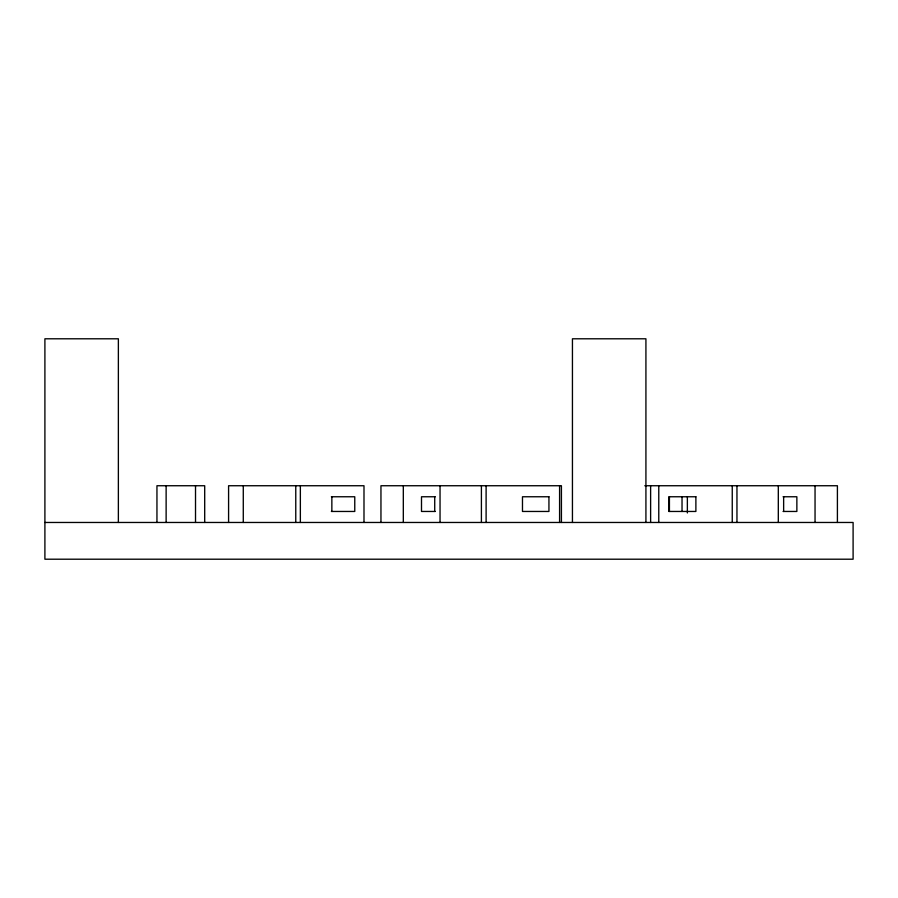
<?xml version="1.0" encoding="UTF-8"?>
<svg xmlns="http://www.w3.org/2000/svg" width="898" height="898" viewBox="0 0 898 898"><rect width="100%" height="100%" fill="white"/><g stroke="black" fill="none" stroke-linecap="round" stroke-linejoin="round"><path stroke-width="1.35" d="M644.798 485.739L837.407 485.739L837.407 522.468M331.373 496.762L354.766 496.762L354.766 511.456L331.373 511.456M435.283 496.762L421.499 496.762L421.499 511.456L435.283 511.456M783.078 496.762L796.863 496.762L796.863 511.456L783.078 511.456M44.9 522.468L853.1 522.468L853.1 559.207L44.9 559.207L44.9 338.793L118.368 338.793L118.368 522.468M815.047 485.739L815.047 522.468M783.64 496.762L783.64 511.456M778.308 485.739L778.308 522.468M736.955 485.739L736.955 522.468M732.252 485.739L732.252 522.468M687.363 496.616L687.363 512.949M682.031 496.762L682.031 511.456M669.425 496.762L669.425 511.456M658.773 485.739L658.773 522.468M650.623 485.739L650.623 522.468M645.92 522.468L645.92 338.793L572.441 338.793L572.441 522.468M561.418 522.468L561.418 485.739L380.954 485.739L380.954 522.468M559.589 485.739L559.589 522.468M486.11 485.739L486.11 522.468M481.407 485.739L481.407 522.468M440.042 485.739L440.042 522.468M434.722 496.762L434.722 511.456M403.314 485.739L403.314 522.468M363.993 522.468L363.993 485.739L228.586 485.739L228.586 522.468M331.856 496.762L331.856 511.456M300.359 485.739L300.359 522.468M295.768 485.739L295.768 522.468M243.279 485.739L243.279 522.468M204.699 522.468L204.699 485.739L156.948 485.739L156.948 522.468M195.517 485.739L195.517 522.468M166.13 485.739L166.13 522.468M548.936 496.762L522.479 496.762L522.479 511.456L548.936 511.456L548.936 496.762M695.883 496.762L668.808 496.762L668.808 511.456L695.883 511.456L695.883 496.762"/></g></svg>
